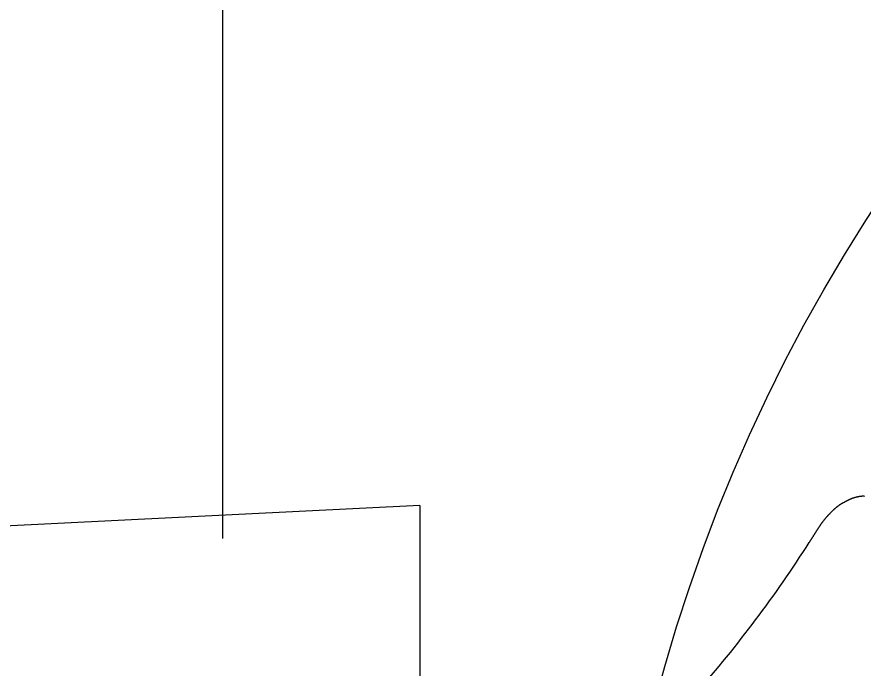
# Model space of a CAD drawing. Extents: x -120222 to -41942, y -19134 to 30932.
# Drawn here: x -78492.36 to -78472.19, y 10671.11 to 10686.61 of the extents above; entities that cross this region are included whole.
import ezdxf

# ---------------------------------------------------------------- set-up
doc = ezdxf.new("R2010")
doc.units = 0
doc.header["$LTSCALE"] = 150
doc.header["$MEASUREMENT"] = 0
doc.linetypes.add('ISO-10______', pattern=[4.699, 3.048, -0.762, 0.127, -0.762])
doc.layers.get('0').update_dxf_attribs({"linetype": 'CONTINUOUS'})
doc.layers.add('____-568', color=7, linetype='CONTINUOUS')
doc.layers.add('____B', color=7, linetype='CONTINUOUS')
doc.styles.get("Standard").update_dxf_attribs({"font": 'txt', "bigfont": 'BIGFONT.SHX'})

# ---------------------------------------------------------------- blocks, each defined once
blk = doc.blocks.new('____-179')
at = {"color": 1, "linetype": 'Continuous'}
blk.add_circle((-84873.558, 6111.519), 40, dxfattribs=at)
at = {"color": 0, "flags": 1}
for tag in ['FMK_ELEC60HZ_LPG_NOTICE', 'FMK_ELEC50HZ_GAS_NOTICE', 'FMK_FACILITY_SYMBOL']:
    blk.add_attdef(tag, (-84933.558, 6051.519), '', height=0.18, dxfattribs=at)
blk = doc.blocks.new('____-182')
at = {"color": 1, "linetype": 'Continuous'}
for q in [(-84943.609, 6125.013), (-84917.872, 6100.743)]:
    blk.add_line((-84917.872, 6126.295), q, dxfattribs=at)
at = {"color": 1, "linetype": 'Continuous', "flags": 128}
for points in [[(-84907.589, 6126.461), (-84907.591, 6126.46), (-84907.594, 6126.459), (-84907.597, 6126.457), (-84907.6, 6126.456), (-84907.602, 6126.455), (-84907.605, 6126.454), (-84907.608, 6126.452), (-84907.611, 6126.451), (-84907.613, 6126.45), (-84907.616, 6126.448), (-84907.619, 6126.447), (-84907.622, 6126.446), (-84907.625, 6126.444), (-84907.628, 6126.443), (-84907.631, 6126.441), (-84907.634, 6126.44), (-84907.637, 6126.439), (-84907.64, 6126.437), (-84907.643, 6126.436), (-84907.646, 6126.434), (-84907.649, 6126.433), (-84907.652, 6126.431), (-84907.655, 6126.43), (-84907.658, 6126.428), (-84907.661, 6126.427), (-84907.664, 6126.425), (-84907.667, 6126.424), (-84907.67, 6126.422), (-84907.674, 6126.421), (-84907.677, 6126.419), (-84907.68, 6126.417), (-84907.683, 6126.416), (-84907.687, 6126.414), (-84907.69, 6126.413), (-84907.693, 6126.411), (-84907.697, 6126.409), (-84907.7, 6126.408), (-84907.703, 6126.406), (-84907.707, 6126.404), (-84907.71, 6126.403), (-84907.714, 6126.401), (-84907.717, 6126.399), (-84907.72, 6126.397), (-84907.724, 6126.396), (-84907.727, 6126.394), (-84907.731, 6126.392), (-84907.735, 6126.39), (-84907.738, 6126.389), (-84907.742, 6126.387), (-84907.745, 6126.385), (-84907.749, 6126.383), (-84907.753, 6126.381), (-84907.756, 6126.38), (-84907.76, 6126.378), (-84907.764, 6126.376), (-84907.767, 6126.374), (-84907.771, 6126.372), (-84907.775, 6126.37), (-84907.779, 6126.368), (-84907.783, 6126.366), (-84907.786, 6126.364), (-84907.79, 6126.363), (-84907.794, 6126.361), (-84907.798, 6126.359), (-84907.802, 6126.357), (-84907.806, 6126.355), (-84907.81, 6126.352), (-84907.814, 6126.35), (-84907.818, 6126.348), (-84907.822, 6126.346), (-84907.826, 6126.344), (-84907.83, 6126.341), (-84907.834, 6126.339), (-84907.838, 6126.336), (-84907.842, 6126.334), (-84907.846, 6126.331), (-84907.85, 6126.329), (-84907.854, 6126.326), (-84907.859, 6126.323), (-84907.863, 6126.321), (-84907.867, 6126.318), (-84907.871, 6126.315), (-84907.876, 6126.312), (-84907.88, 6126.309), (-84907.884, 6126.306), (-84907.888, 6126.303), (-84907.893, 6126.3), (-84907.897, 6126.297), (-84907.902, 6126.294), (-84907.906, 6126.291), (-84907.91, 6126.287), (-84907.915, 6126.284), (-84907.919, 6126.281), (-84907.924, 6126.277), (-84907.928, 6126.274), (-84907.933, 6126.27), (-84907.937, 6126.267), (-84907.942, 6126.263), (-84907.947, 6126.259), (-84907.951, 6126.255), (-84907.956, 6126.252), (-84907.96, 6126.248), (-84907.965, 6126.244), (-84907.97, 6126.24), (-84907.975, 6126.236), (-84907.979, 6126.232), (-84907.984, 6126.228), (-84907.989, 6126.224), (-84907.994, 6126.22), (-84907.998, 6126.215), (-84908.003, 6126.211), (-84908.008, 6126.207), (-84908.013, 6126.202), (-84908.018, 6126.198), (-84908.023, 6126.193), (-84908.028, 6126.189), (-84908.033, 6126.184), (-84908.038, 6126.18), (-84908.043, 6126.175), (-84908.048, 6126.17), (-84908.053, 6126.166), (-84908.058, 6126.161), (-84908.063, 6126.156), (-84908.068, 6126.151), (-84908.073, 6126.146), (-84908.078, 6126.141), (-84908.083, 6126.136), (-84908.089, 6126.131), (-84908.094, 6126.126), (-84908.099, 6126.12), (-84908.104, 6126.115), (-84908.109, 6126.11), (-84908.114, 6126.105), (-84908.119, 6126.1), (-84908.124, 6126.094), (-84908.129, 6126.089), (-84908.134, 6126.084), (-84908.139, 6126.078), (-84908.144, 6126.073), (-84908.149, 6126.068), (-84908.154, 6126.062), (-84908.159, 6126.057), (-84908.164, 6126.052), (-84908.169, 6126.046), (-84908.174, 6126.041), (-84908.179, 6126.036), (-84908.184, 6126.03), (-84908.188, 6126.025), (-84908.193, 6126.019), (-84908.198, 6126.014), (-84908.203, 6126.008), (-84908.208, 6126.003), (-84908.212, 6125.997), (-84908.217, 6125.992), (-84908.222, 6125.986), (-84908.226, 6125.981), (-84908.231, 6125.975), (-84908.235, 6125.97), (-84908.24, 6125.964), (-84908.245, 6125.958), (-84908.249, 6125.953), (-84908.254, 6125.947), (-84908.258, 6125.941), (-84908.263, 6125.936), (-84908.267, 6125.93), (-84908.272, 6125.924), (-84908.276, 6125.919), (-84908.281, 6125.913), (-84908.285, 6125.907), (-84908.289, 6125.901), (-84908.294, 6125.896), (-84908.298, 6125.89), (-84908.302, 6125.884), (-84908.307, 6125.878), (-84908.311, 6125.872), (-84908.315, 6125.867), (-84908.319, 6125.861), (-84908.324, 6125.855), (-84908.328, 6125.849), (-84908.332, 6125.843), (-84908.336, 6125.837), (-84908.34, 6125.831), (-84908.345, 6125.825), (-84908.349, 6125.819), (-84908.353, 6125.813), (-84908.357, 6125.807), (-84908.361, 6125.801), (-84908.365, 6125.795), (-84908.369, 6125.789), (-84908.373, 6125.783), (-84908.377, 6125.777), (-84908.381, 6125.771), (-84908.385, 6125.765), (-84908.389, 6125.759), (-84908.393, 6125.753), (-84908.396, 6125.747), (-84908.4, 6125.741), (-84908.404, 6125.735), (-84908.408, 6125.729), (-84908.412, 6125.723), (-84908.416, 6125.717), (-84908.419, 6125.711), (-84908.423, 6125.705), (-84908.427, 6125.699), (-84908.431, 6125.693), (-84908.435, 6125.687), (-84908.438, 6125.682), (-84908.442, 6125.676), (-84908.446, 6125.67), (-84908.449, 6125.664), (-84908.453, 6125.658), (-84908.457, 6125.653), (-84908.46, 6125.647), (-84908.464, 6125.641), (-84908.468, 6125.636), (-84908.471, 6125.63), (-84908.475, 6125.624), (-84908.478, 6125.619), (-84908.482, 6125.613), (-84908.485, 6125.607), (-84908.489, 6125.602), (-84908.492, 6125.596), (-84908.496, 6125.591), (-84908.499, 6125.585), (-84908.503, 6125.58), (-84908.506, 6125.574), (-84908.51, 6125.569), (-84908.513, 6125.563), (-84908.517, 6125.558), (-84908.52, 6125.552), (-84908.523, 6125.547), (-84908.527, 6125.542), (-84908.53, 6125.536), (-84908.533, 6125.531), (-84908.537, 6125.525), (-84908.54, 6125.52), (-84908.543, 6125.515), (-84908.547, 6125.51), (-84908.55, 6125.504), (-84908.553, 6125.499), (-84908.556, 6125.494), (-84908.559, 6125.489), (-84908.563, 6125.483), (-84908.566, 6125.478), (-84908.569, 6125.473), (-84908.572, 6125.468), (-84908.575, 6125.463), (-84908.578, 6125.458), (-84908.582, 6125.453), (-84908.585, 6125.447), (-84908.588, 6125.442), (-84908.591, 6125.437), (-84908.594, 6125.432), (-84908.597, 6125.427), (-84908.6, 6125.422), (-84908.603, 6125.417), (-84908.603, 6125.417)], [(-84907.298, 6126.519), (-84907.3, 6126.519), (-84907.302, 6126.519), (-84907.305, 6126.518), (-84907.307, 6126.518), (-84907.309, 6126.518), (-84907.312, 6126.518), (-84907.314, 6126.518), (-84907.316, 6126.518), (-84907.319, 6126.518), (-84907.321, 6126.517), (-84907.323, 6126.517), (-84907.326, 6126.517), (-84907.328, 6126.517), (-84907.33, 6126.517), (-84907.333, 6126.516), (-84907.335, 6126.516), (-84907.337, 6126.516), (-84907.34, 6126.516), (-84907.342, 6126.516), (-84907.344, 6126.515), (-84907.347, 6126.515), (-84907.349, 6126.515), (-84907.351, 6126.515), (-84907.354, 6126.514), (-84907.356, 6126.514), (-84907.358, 6126.514), (-84907.36, 6126.514), (-84907.363, 6126.513), (-84907.365, 6126.513), (-84907.367, 6126.513), (-84907.37, 6126.513), (-84907.372, 6126.512), (-84907.374, 6126.512), (-84907.377, 6126.512), (-84907.379, 6126.511), (-84907.381, 6126.511), (-84907.384, 6126.511), (-84907.386, 6126.51), (-84907.388, 6126.51), (-84907.39, 6126.51), (-84907.393, 6126.509), (-84907.395, 6126.509), (-84907.397, 6126.509), (-84907.4, 6126.508), (-84907.402, 6126.508), (-84907.404, 6126.508), (-84907.406, 6126.507), (-84907.409, 6126.507), (-84907.411, 6126.507), (-84907.413, 6126.506), (-84907.416, 6126.506), (-84907.418, 6126.506), (-84907.42, 6126.505), (-84907.423, 6126.505), (-84907.425, 6126.504), (-84907.427, 6126.504), (-84907.429, 6126.503), (-84907.432, 6126.503), (-84907.434, 6126.503), (-84907.436, 6126.502), (-84907.438, 6126.502), (-84907.441, 6126.501), (-84907.443, 6126.501), (-84907.445, 6126.5), (-84907.448, 6126.5), (-84907.45, 6126.5), (-84907.452, 6126.499), (-84907.454, 6126.499), (-84907.457, 6126.498), (-84907.459, 6126.498), (-84907.461, 6126.497), (-84907.463, 6126.497), (-84907.466, 6126.496), (-84907.468, 6126.496), (-84907.47, 6126.495), (-84907.473, 6126.495), (-84907.475, 6126.494), (-84907.477, 6126.494), (-84907.479, 6126.493), (-84907.482, 6126.493), (-84907.484, 6126.492), (-84907.486, 6126.492), (-84907.488, 6126.491), (-84907.491, 6126.49), (-84907.493, 6126.49), (-84907.495, 6126.489), (-84907.497, 6126.489), (-84907.5, 6126.488), (-84907.502, 6126.488), (-84907.504, 6126.487), (-84907.506, 6126.486), (-84907.509, 6126.486), (-84907.511, 6126.485), (-84907.513, 6126.485), (-84907.515, 6126.484), (-84907.518, 6126.483), (-84907.52, 6126.483), (-84907.522, 6126.482), (-84907.524, 6126.482), (-84907.527, 6126.481), (-84907.529, 6126.48), (-84907.531, 6126.48), (-84907.533, 6126.479), (-84907.535, 6126.478), (-84907.538, 6126.478), (-84907.54, 6126.477), (-84907.542, 6126.476), (-84907.544, 6126.476), (-84907.547, 6126.475), (-84907.549, 6126.474), (-84907.551, 6126.474), (-84907.553, 6126.473), (-84907.556, 6126.472), (-84907.558, 6126.472), (-84907.56, 6126.471), (-84907.562, 6126.47), (-84907.564, 6126.469), (-84907.567, 6126.469), (-84907.569, 6126.468), (-84907.571, 6126.467), (-84907.573, 6126.467), (-84907.576, 6126.466), (-84907.578, 6126.465), (-84907.58, 6126.464), (-84907.582, 6126.464), (-84907.584, 6126.463), (-84907.587, 6126.462), (-84907.589, 6126.461), (-84907.589, 6126.461)], [(-84907.298, 6126.519), (-84907.291, 6126.518)]]:
    blk.add_lwpolyline(points, dxfattribs=at)
at = {"color": 1, "linetype": 'Continuous'}
blk.add_arc((-84933.064, 6140.995), 29, 318.6558, 327.509, dxfattribs=at)
blk = doc.blocks.new('____-186')
at = {"color": 1}
for name in ['____-179', '____-182']:
    blk.add_blockref(name, (0, 0), dxfattribs=at)

msp = doc.modelspace()

# ---------------------------------------------------------------- linework, layer by layer
at = {"layer": '____B', "color": 6, "linetype": 'ISO-10______'}
msp.add_line((-78487.45335, -18224.63715), (-78487.45335, 28821.32986), dxfattribs=at)

# ---------------------------------------------------------------- block references
at = {"layer": '____-568', "color": 0}
msp.add_blockref('____-186', (6435.10495, 4548.69799), dxfattribs=at)

doc.saveas('drawing.dxf')
